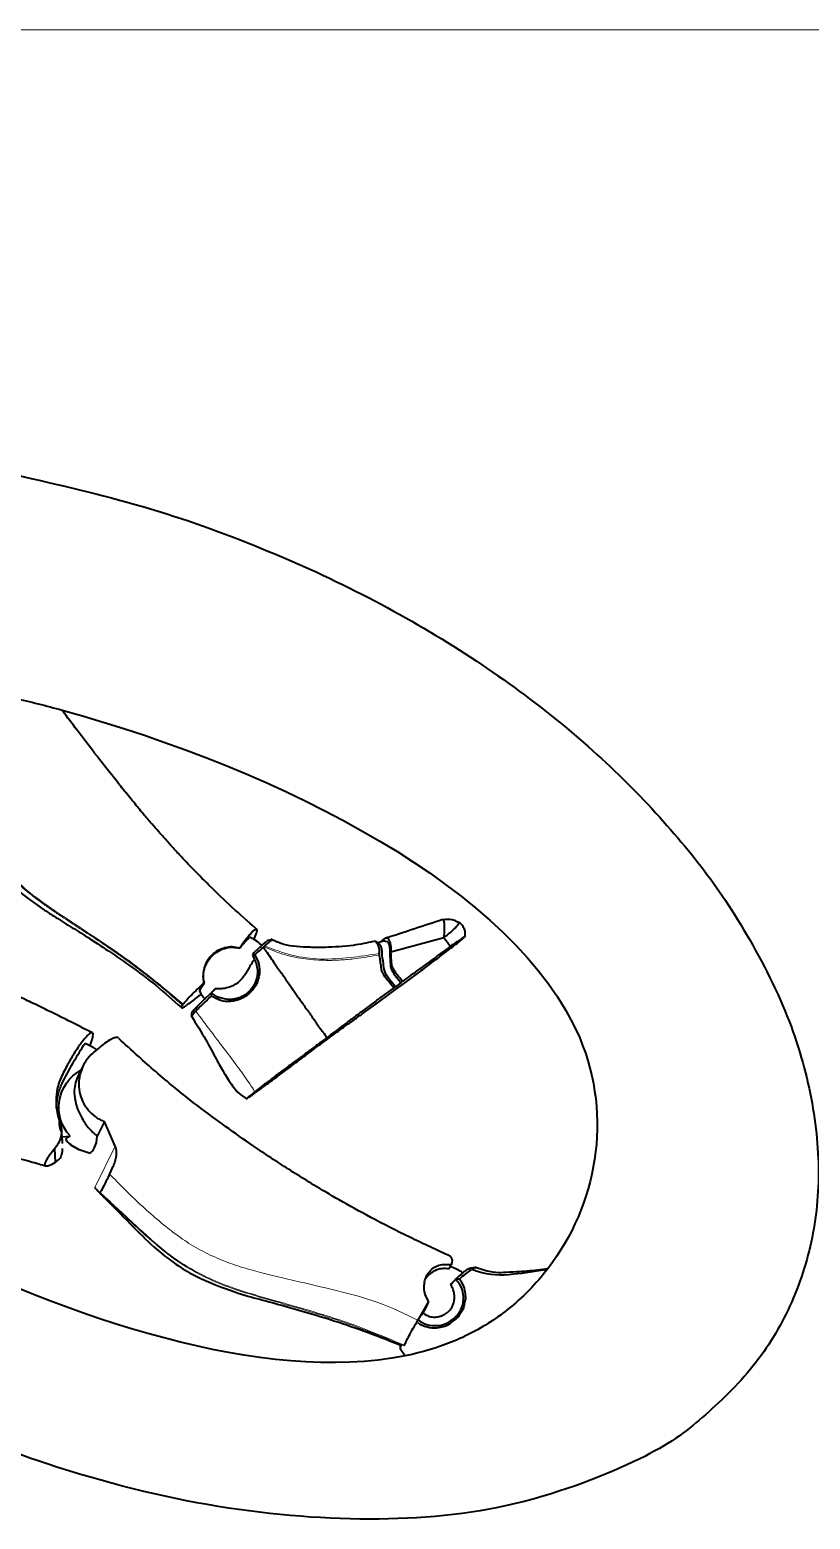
# Model space of a CAD drawing. Header units: millimetres. Extents: x 19 to 296, y 1 to 200.
# Drawn here: x 120 to 164.7, y 114.7 to 200 of the extents above; entities that cross this region are included whole.
import ezdxf

# ---------------------------------------------------------------- set-up
doc = ezdxf.new("R2010")
doc.units = ezdxf.units.MM
doc.header["$LTSCALE"] = 12.7
for name, color, linetype, lineweight in [('BORDER_FRAME', 7, 'Continuous', 15), ('TANGENT_LINES', 7, 'Continuous', 15), ('Visible', 7, 'Continuous', 40)]:
    doc.layers.add(name, color=color, linetype=linetype, lineweight=lineweight)

msp = doc.modelspace()

# ---------------------------------------------------------------- linework, layer by layer
at = {"layer": 'BORDER_FRAME'}
msp.add_line((19.474, 200), (296.474, 200), dxfattribs=at)
at = {"layer": 'TANGENT_LINES'}
for p, q in [((124.914, 136.094), (123.759, 133.73)), ((124.758, 134.85), (124.118, 133.54))]:
    msp.add_line(p, q, dxfattribs=at)
for centre, radius, start, end in [((136.816, 154.279), 7.55, 243.47109, 248.12899), ((136.511, 153.524), 6.736, 248.14475, 254.23241), ((136.578, 153.826), 7.044, 254.37008, 260.23861), ((137.19, 157.507), 10.776, 260.35003, 266.66932), ((137.164, 156.932), 10.2, 266.62636, 269.13978), ((137.156, 157.313), 10.581, 269.21424, 273.73454), ((136.847, 161.891), 15.17, 273.7751, 276.96372), ((136.38, 165.816), 19.122, 276.92776, 281.05108), ((73.855, 46.151), 108.509, 62.80358, 66.6939)]:
    msp.add_arc(centre, radius, start, end, dxfattribs=at)
for points, knots in [([(128.774, 144.162), (128.688, 144.238), (128.602, 144.314), (128.433, 144.462), (128.35, 144.535), (128.017, 144.823), (127.764, 145.036), (127.424, 145.316), (127.338, 145.386), (127.167, 145.525), (127.081, 145.594), (126.908, 145.731), (126.821, 145.799), (126.647, 145.935), (126.559, 146.003), (126.384, 146.137), (126.296, 146.204), (125.943, 146.47), (125.675, 146.666), (125.315, 146.924), (125.224, 146.988), (124.862, 147.243), (124.588, 147.431), (124.267, 147.649), (124.221, 147.68), (123.853, 147.927), (123.529, 148.141), (123.111, 148.414), (123.018, 148.475), (122.646, 148.717), (122.367, 148.899), (121.997, 149.143), (121.904, 149.204), (121.627, 149.389), (121.443, 149.513), (121.079, 149.766), (120.898, 149.894), (120.54, 150.155), (120.363, 150.288), (120.102, 150.493), (120.016, 150.562), (119.674, 150.841), (119.424, 151.058), (119.102, 151.359), (119.023, 151.436), (118.866, 151.59), (118.789, 151.669), (118.637, 151.827), (118.562, 151.908), (118.415, 152.071), (118.342, 152.153), (118.201, 152.321), (118.131, 152.405), (117.858, 152.748), (117.666, 153.014), (117.421, 153.376), (117.361, 153.468), (117.243, 153.651), (117.184, 153.743), (117.012, 154.022), (116.901, 154.21), (116.684, 154.588), (116.578, 154.779), (116.421, 155.066), (116.369, 155.162), (116.266, 155.353), (116.214, 155.449), (116.06, 155.737), (115.957, 155.93), (115.828, 156.17), (115.803, 156.218), (115.7, 156.41), (115.622, 156.554), (115.442, 156.889), (115.338, 157.081), (115.15, 157.435), (115.065, 157.597), (114.969, 157.782), (114.957, 157.805), (114.945, 157.827)], [0, 0, 0, 0, 0.0170286, 0.0170286, 0.0333788, 0.0333788, 0.0824293, 0.0824293, 0.0987795, 0.0987795, 0.1151297, 0.1151297, 0.1314799, 0.1314799, 0.1478301, 0.1478301, 0.1641803, 0.1641803, 0.2132309, 0.2132309, 0.229581, 0.229581, 0.2786316, 0.2786316, 0.2868067, 0.2868067, 0.3440324, 0.3440324, 0.3603825, 0.3603825, 0.4094331, 0.4094331, 0.4257833, 0.4257833, 0.4584837, 0.4584837, 0.4911841, 0.4911841, 0.5238844, 0.5238844, 0.5402346, 0.5402346, 0.5892852, 0.5892852, 0.6056354, 0.6056354, 0.6219856, 0.6219856, 0.6383358, 0.6383358, 0.6546859, 0.6546859, 0.6710361, 0.6710361, 0.7200867, 0.7200867, 0.7364369, 0.7364369, 0.7527871, 0.7527871, 0.7854875, 0.7854875, 0.8181878, 0.8181878, 0.834538, 0.834538, 0.8508882, 0.8508882, 0.8835886, 0.8835886, 0.8917637, 0.8917637, 0.916289, 0.916289, 0.9489893, 0.9489893, 0.9764215, 0.9764215, 0.9802567, 0.9802567, 0.9802567, 0.9802567]), ([(114.983, 157.909), (115.355, 157.195), (116.1, 155.766), (117.293, 153.595), (118.252, 152.282), (119.481, 151.052), (120.759, 150.017), (123.598, 148.176), (126.263, 146.372), (127.963, 144.934), (128.812, 144.216)], [0, 0, 0, 0, 0.125787, 0.251583, 0.354407, 0.457483, 0.560854, 0.707381, 0.853834, 1, 1, 1, 1]), ([(133.477, 147.553), (133.987, 147.359), (135.013, 146.971), (136.684, 146.751), (138.35, 146.869), (139.468, 147.041), (140.029, 147.128)], [0, 0, 0, 0, 0.247734, 0.497654, 0.747546, 1, 1, 1, 1]), ([(132.918, 139.211), (132.895, 139.249), (132.83, 139.36), (132.516, 139.829), (131.88, 140.718), (131.25, 141.558), (130.384, 142.694), (129.82, 143.447), (129.537, 143.825)], [0, 0, 0, 0, 0.069877, 0.201083, 0.38888, 0.57434, 0.786542, 1, 1, 1, 1]), ([(142.247, 126.144), (141.497, 126.5), (139.995, 127.214), (137.548, 127.849), (135.199, 128.396), (132.728, 128.977), (131.544, 129.367), (130.355, 129.841), (129.236, 130.456), (128.206, 131.153), (126.286, 132.777), (125.159, 133.928), (124.596, 134.503)], [0, 0, 0, 0, 0.1133, 0.226719, 0.340181, 0.453634, 0.533829, 0.613975, 0.69405, 0.774049, 0.887065, 1, 1, 1, 1]), ([(124.035, 133.445), (124.62, 132.889), (125.79, 131.777), (127.626, 130.106), (128.956, 129.162), (130.51, 128.37), (132.043, 127.771), (135.299, 126.863), (138.381, 125.94), (140.44, 125.088), (141.469, 124.662)], [0, 0, 0, 0, 0.125811, 0.251673, 0.354617, 0.457792, 0.561157, 0.707509, 0.853827, 1, 1, 1, 1]), ([(141.483, 124.702), (140.459, 125.132), (138.408, 125.993), (135.329, 126.905), (132.076, 127.808), (130.543, 128.404), (128.989, 129.193), (127.658, 130.135), (125.82, 131.801), (124.645, 132.905), (124.057, 133.456)], [0, 0, 0, 0, 0.146093, 0.292368, 0.438708, 0.542099, 0.645319, 0.748308, 0.874187, 1, 1, 1, 1])]:
    msp.add_open_spline(points, degree=3, knots=knots, dxfattribs=at)
at = {"layer": 'Visible'}
for p, q in [((133.014, 148.523), (132.958, 148.571)), ((143.694, 149.051), (143.72, 149.007)), ((144.598, 148.888), (144.464, 148.959)), ((144.596, 148.895), (144.58, 148.911)), ((144.604, 148.896), (144.581, 148.91)), ((144.586, 148.828), (144.598, 148.889)), ((133.917, 147.908), (133.834, 147.953)), ((133.845, 147.861), (133.922, 147.905)), ((133.928, 147.905), (133.919, 147.905)), ((139.948, 147.736), (139.819, 147.811)), ((140.094, 147.78), (139.874, 147.72)), ((140.05, 147.675), (139.948, 147.736)), ((140.707, 147.219), (143.735, 148.033)), ((132.05, 147.433), (132.054, 147.425)), ((132.834, 147.144), (132.788, 147.05)), ((132.788, 147.05), (132.893, 146.771)), ((132.789, 147.05), (132.788, 147.05)), ((141.477, 145.429), (142.436, 146.142)), ((142.436, 146.142), (142.438, 146.144)), ((129.991, 145.513), (130.007, 145.449)), ((130.021, 145.386), (130.007, 145.449)), ((130.731, 145.093), (130.665, 145.102)), ((140.662, 144.837), (140.967, 145.061)), ((140.961, 145.221), (140.872, 145.16)), ((141.276, 145.454), (140.961, 145.221)), ((140.967, 145.061), (141.03, 145.099)), ((141.03, 145.099), (141.477, 145.429)), ((128.812, 144.216), (128.774, 144.162)), ((130.417, 144.868), (130.427, 144.877)), ((140.51, 144.719), (140.662, 144.837)), ((128.716, 144.033), (128.72, 144.023)), ((129.321, 143.777), (129.325, 143.781)), ((123.449, 142.663), (123.603, 142.584)), ((123.586, 142.587), (123.507, 142.632)), ((123.586, 142.587), (123.531, 142.576)), ((123.616, 142.58), (123.547, 142.615)), ((123.615, 142.58), (123.603, 142.584)), ((123.201, 142.001), (123.615, 141.786)), ((123.093, 140.716), (122.771, 140.058)), ((121.561, 138.278), (121.644, 137.835)), ((121.644, 137.835), (121.702, 137.639)), ((121.702, 137.639), (121.757, 137.485)), ((121.757, 137.485), (121.847, 137.067)), ((124.311, 137.502), (123.9, 136.661)), ((124.914, 136.094), (124.311, 137.502)), ((121.868, 136.714), (121.847, 137.069)), ((121.87, 136.622), (122.341, 136.678)), ((122.275, 136.274), (122.115, 136.443)), ((121.512, 135.175), (121.466, 135.961)), ((122.858, 135.885), (122.49, 136.098)), ((123.427, 135.693), (122.858, 135.885)), ((120.939, 134.965), (121.065, 134.97)), ((121.065, 134.97), (121.317, 135.066)), ((121.317, 135.066), (121.512, 135.175)), ((124.758, 134.85), (124.596, 134.503)), ((124.035, 133.445), (124.057, 133.456)), ((124.057, 133.456), (124.118, 133.54)), ((144.043, 129.075), (144.104, 129.187)), ((144.104, 129.187), (144.172, 129.32)), ((144.104, 129.187), (144.163, 129.307)), ((145.502, 129.125), (145.346, 129.059)), ((145.568, 129.137), (145.502, 129.125)), ((145.599, 129.132), (145.503, 129.177)), ((142.68, 128.501), (142.744, 128.656)), ((142.864, 127.2), (142.66, 126.785)), ((141.083, 124.777), (141.209, 124.725)), ((141.209, 124.725), (141.337, 124.672)), ((141.226, 124.513), (141.527, 124.1)), ((141.237, 124.701), (141.232, 124.555)), ((141.469, 124.662), (141.483, 124.702))]:
    msp.add_line(p, q, dxfattribs=at)
at = {"layer": 'Visible', "flags": 128}
msp.add_lwpolyline([(129.325, 143.781), (129.325, 143.781), (129.394, 143.867), (129.474, 143.959), (129.607, 144.098), (129.989, 144.466), (130.417, 144.868)], dxfattribs=at)
at = {"layer": 'Visible'}
for centre, radius, start, end in [((143.944, 147.879), 1.2, 77.16514, 102.03162), ((143.92, 147.817), 1.266, 64.53063, 76.75143), ((131.7, 146.04), 2.224, 43.20131, 63.78081), ((171.079, 105.945), 56.213, 132.21407, 132.87015), ((129.242, 149.718), 4.029, 333.48031, 339.29021), ((132.148, 178.985), 31.131, 272.81096, 273.26116), ((139.758, 147.669), 0.154, 54.87448, 110.79594), ((139.318, 147.292), 0.73, 347.01409, 43.63145), ((140.695, 147.386), 0.683, 117.17032, 127.42732), ((159.695, 118.249), 39.324, 131.95916, 132.92635), ((131.7, 146.04), 2.224, 208.95495, 223.5925), ((128.859, 144.046), 0.144, 126.42877, 185.34596), ((119.23, 157.847), 16.825, 306.69547, 309.26849), ((134.21, 144.958), 3.794, 181.34931, 184.01364), ((96.662, 146.267), 32.754, 355.17931, 355.64277), ((122.078, 142.625), 1.592, 332.30286, 356.05702), ((123.567, 142.49), 0.102, 14.70715, 47.57039), ((124.611, 139.196), 2.032, 154.87495, 180.88408), ((124.931, 138.68), 3.394, 183.46246, 186.80013), ((123.265, 137.503), 1.553, 176.28921, 203.67284), ((124.203, 138.134), 2.688, 219.68632, 229.88022), ((123.688, 137.781), 2.066, 226.84594, 234.54933), ((143.811, 129.527), 0.416, 330.17637, 37.52239), ((143.509, 127.052), 2.224, 60.01434, 74.38943), ((149.497, 122.95), 7.524, 128.54239, 132.8016), ((143.509, 127.052), 2.224, 53.90829, 60.01434), ((148.681, 124.134), 5.945, 124.6509, 132.93072), ((146.822, 132.386), 3.64, 246.07372, 251.41049), ((147.025, 133.42), 4.686, 253.08713, 278.45765), ((145.959, 148.059), 19.354, 275.20413, 280.99998), ((141.728, 130.573), 3.387, 314.80439, 321.64139), ((144.71, 125.477), 3.011, 91.49493, 95.88934), ((195.068, 96.003), 60.815, 149.13822, 150.29029), ((141.384, 124.553), 0.152, 174.44002, 208.28555)]:
    msp.add_arc(centre, radius, start, end, dxfattribs=at)
for centre, major_axis, ratio, start_param, end_param in [((131.491, 146.175), (1.194, 1.859), 0.115613, 0.01318, 0.909839), ((131.365, 146.411), (1.608, 1.452), 0.102629, 2.46174, 3.117673), ((123.023, 140.697), (-1.232, -0.234), 0.981698, 10.077931, 10.319258), ((122.824, 137.769), (0.554, -2.092), 0.446346, 0.05285, 0.899556), ((143.237, 127.557), (1.209, 2.103), 0.049143, 0.606127, 0.617306), ((143.074, 127.302), (1.079, 1.878), 0.049143, 1.877783, 2.085285)]:
    msp.add_ellipse(centre, major_axis=major_axis, ratio=ratio, start_param=start_param, end_param=end_param, dxfattribs=at)
at = {"layer": 'Visible', "extrusion": (0, 0, -1)}
for centre, major_axis, ratio, start_param, end_param in [((124.165, 138.33), (2.427, 0.473), 0.981791, 2.589849, 4.391917), ((120.571, 136.631), (-1.273, -0.26), 0.981502, 9.565249, 9.636718), ((120.654, 135.221), (0.505, -10), 0.129468, 10.861486, 10.899777), ((124.365, 136.722), (-2.251, -0.258), 0.180771, 6.165681, 6.757487)]:
    msp.add_ellipse(centre, major_axis=major_axis, ratio=ratio, start_param=start_param, end_param=end_param, dxfattribs=at)
at = {"layer": 'Visible'}
for points, degree in [([(119.177, 174.538), (196.233, 159.062), (204.53, 61.552), (50.993, 92.388), (41.133, 208.268), (88.415, 198.771)], 5), ([(143.661, 149.063), (143.806, 149.087), (143.987, 149.115), (144.205, 149.063)], 3), ([(144.461, 148.968), (144.49, 148.953), (144.52, 148.937), (144.55, 148.919)], 3), ([(133.403, 147.491), (133.417, 147.502), (133.43, 147.513), (133.444, 147.524)], 3), ([(144.948, 148.107), (144.947, 148.102), (144.943, 148.095), (144.938, 148.085)], 3), ([(144.401, 128.472), (144.395, 128.472), (144.39, 128.471), (144.384, 128.471)], 3)]:
    msp.add_open_spline(points, degree=degree, dxfattribs=at)
for points, knots in [([(116.715, 162.283), (117.513, 162.123), (118.322, 161.946), (119.14, 161.754), (120.046, 161.54), (120.962, 161.307), (121.885, 161.055), (134.365, 157.648), (155.202, 147.114), (152.475, 132.711), (149.682, 129.078), (149.016, 128.212), (148.245, 127.425), (147.384, 126.742), (146.667, 126.174), (145.707, 125.563), (144.664, 125.084), (144.465, 124.999), (143.66, 124.653), (142.809, 124.382), (141.919, 124.179), (141.785, 124.149), (141.65, 124.12), (141.514, 124.092), (133.454, 122.461), (117.414, 127.848), (105.084, 135.14), (101.618, 137.563), (101.471, 137.666), (101.325, 137.769), (101.18, 137.872), (100.991, 138.006), (100.803, 138.14), (100.616, 138.275), (100.547, 138.325), (100.478, 138.375), (100.409, 138.425), (99.512, 139.078), (98.635, 139.744), (97.779, 140.424), (96.34, 141.567), (94.959, 142.749), (93.63, 143.972), (93.59, 144.009), (93.55, 144.046), (93.511, 144.082), (93.441, 144.147), (93.371, 144.212), (93.301, 144.277), (93.227, 144.346), (93.153, 144.415), (93.079, 144.485), (92.974, 144.583), (92.87, 144.681), (92.767, 144.78), (92.639, 144.901), (92.511, 145.024), (92.383, 145.147), (91.793, 145.716), (91.214, 146.293), (90.644, 146.88), (89.29, 148.276), (81.156, 157.348), (71.056, 176.036), (73.794, 196.608), (87.431, 193.869)], [0, 0, 0, 0, 0.011531, 0.011531, 0.011531, 0.024309, 0.024309, 0.024309, 0.197185, 0.289815, 0.289815, 0.289815, 0.311897, 0.311897, 0.311897, 0.330274, 0.334522, 0.334522, 0.334522, 0.351721, 0.351721, 0.351721, 0.354311, 0.354311, 0.354311, 0.507952, 0.57563, 0.57563, 0.57563, 0.57849, 0.57849, 0.57849, 0.582203, 0.582203, 0.582203, 0.583579, 0.583579, 0.583579, 0.601465, 0.601465, 0.601465, 0.631517, 0.631517, 0.631517, 0.632419, 0.632419, 0.632419, 0.634005, 0.634005, 0.634005, 0.635697, 0.635697, 0.635697, 0.638083, 0.638083, 0.638083, 0.641036, 0.641036, 0.641036, 0.654732, 0.654732, 0.654732, 0.687335, 0.859438, 1, 1, 1, 1]), ([(132.958, 148.571), (132.511, 148.965), (131.613, 149.753), (130.326, 150.992), (129.291, 152.044), (128.669, 152.703), (128.187, 153.225), (127.704, 153.762), (127.408, 154.098), (127.029, 154.533), (126.579, 155.06), (126.055, 155.688), (125.438, 156.447), (124.835, 157.2), (123.729, 158.618), (122.761, 159.885), (122.179, 160.651), (121.899, 161.019)], [0, 0, 0, 0, 0.08669, 0.173847, 0.252386, 0.313324, 0.367939, 0.422351, 0.465704, 0.514135, 0.56804, 0.626878, 0.690044, 0.754, 0.840469, 0.923371, 1, 1, 1, 1]), ([(115.41, 156.005), (115.421, 155.984), (115.475, 155.885), (116.239, 154.524), (116.836, 153.586), (117.391, 152.764), (118.41, 151.518), (119.61, 150.516), (120.192, 150.087), (120.756, 149.693), (121.327, 149.316), (122.246, 148.737), (123.208, 148.144), (124.401, 147.372), (125.762, 146.439), (127.282, 145.302), (128.235, 144.455), (128.712, 144.03)], [0, 0, 0, 0, 0.02044, 0.096966, 0.166111, 0.22705, 0.307128, 0.385522, 0.438442, 0.488902, 0.540784, 0.605431, 0.672381, 0.746498, 0.827097, 0.91335, 1, 1, 1, 1]), ([(133.027, 148.512), (132.969, 148.494), (132.85, 148.454), (132.707, 148.288), (132.512, 148.067), (132.289, 147.77), (132.131, 147.548), (132.05, 147.433)], [0, 0, 0, 0, 0.158018, 0.32924, 0.531619, 0.759287, 1, 1, 1, 1]), ([(133.01, 148.294), (133.029, 148.343), (133.06, 148.427), (133.031, 148.511), (133.027, 148.512), (133.027, 148.512)], [0, 0, 0, 0, 0.547749, 0.927223, 1, 1, 1, 1]), ([(143.659, 149.062), (143.139, 148.891), (142.139, 148.561), (140.746, 148.097), (140.461, 148.017), (140.366, 147.99)], [0, 0, 0, 0, 0.419538, 0.806259, 1, 1, 1, 1]), ([(143.72, 149.007), (143.733, 148.946), (143.762, 148.805), (143.761, 148.471), (143.744, 148.186), (143.735, 148.033)], [0, 0, 0, 0, 0.264059, 0.603511, 1, 1, 1, 1]), ([(143.735, 148.033), (143.735, 148.033), (143.735, 148.033), (143.735, 148.033), (143.735, 148.033), (143.735, 148.033), (143.798, 148.082), (143.856, 148.128), (143.857, 148.129), (143.868, 148.138), (143.891, 148.156), (144.058, 148.29), (144.17, 148.387), (144.256, 148.462), (144.362, 148.561), (144.473, 148.666), (144.547, 148.772), (144.586, 148.828)], [0, 0, 0, 0, 0.000237, 0.000939, 0.00213, 0.004463, 0.089706, 0.173785, 0.184705, 0.215653, 0.267219, 0.406636, 0.528917, 0.629947, 0.744557, 0.864335, 1, 1, 1, 1]), ([(144.948, 148.107), (144.957, 148.186), (144.976, 148.344), (144.903, 148.572), (144.773, 148.77), (144.659, 148.855), (144.604, 148.896)], [0, 0, 0, 0, 0.254537, 0.508152, 0.761222, 1, 1, 1, 1]), ([(132.05, 147.433), (131.91, 147.463), (131.629, 147.523), (131.197, 147.465), (130.795, 147.306), (130.446, 147.046), (130.175, 146.702), (129.999, 146.318), (129.943, 145.881), (129.959, 145.681), (129.987, 145.529), (129.99, 145.516), (129.991, 145.513)], [0, 0, 0, 0, 0.118217, 0.236328, 0.354555, 0.473032, 0.591534, 0.71, 0.828374, 0.91209, 0.979145, 1, 1, 1, 1]), ([(133.309, 147.579), (133.369, 147.634), (133.484, 147.737), (133.637, 147.87), (133.666, 147.887), (133.675, 147.892)], [0, 0, 0, 0, 0.439462, 0.827345, 1, 1, 1, 1]), ([(133.444, 147.524), (133.447, 147.526), (133.449, 147.529), (133.452, 147.531), (133.457, 147.535), (133.461, 147.538), (133.465, 147.542), (133.469, 147.545), (133.473, 147.549), (133.477, 147.553)], [0, 0, 0, 0, 0.0002398576, 0.0002398576, 0.0002398576, 0.0006004268, 0.0006004268, 0.0006004268, 0.0009617806, 0.0009617806, 0.0009617806, 0.0009617806]), ([(133.477, 147.553), (133.544, 147.612), (133.653, 147.709), (133.737, 147.776), (133.761, 147.796), (133.812, 147.835), (133.845, 147.861)], [0, 0, 0, 0, 0.381021, 0.619185, 0.750525, 1, 1, 1, 1]), ([(139.693, 147.811), (139.336, 147.73), (138.563, 147.555), (136.963, 147.456), (136.11, 147.479), (135.294, 147.502), (134.567, 147.612), (134.132, 147.81), (133.917, 147.908)], [0, 0, 0, 0, 0.18454, 0.399691, 0.559002, 0.710631, 0.856492, 1, 1, 1, 1]), ([(133.922, 147.905), (133.923, 147.905), (133.924, 147.905), (133.925, 147.904), (133.925, 147.904)], [0, 0, 0, 0, 0.555739, 1, 1, 1, 1]), ([(140.961, 145.221), (140.842, 145.365), (140.606, 145.647), (140.308, 146.092), (140.288, 146.565), (140.194, 146.976), (140.207, 147.278), (140.166, 147.507), (140.056, 147.672), (140.033, 147.686), (140.026, 147.69)], [0, 0, 0, 0, 0.168716, 0.331266, 0.485366, 0.631514, 0.754293, 0.864592, 0.961224, 1, 1, 1, 1]), ([(140.346, 147.844), (140.244, 147.818), (140.115, 147.786), (140.098, 147.781), (140.094, 147.78)], [0, 0, 0, 0, 0.795601, 1, 1, 1, 1]), ([(140.232, 147.892), (140.232, 147.892), (140.227, 147.889), (140.167, 147.841), (140.114, 147.799)], [0, 0, 0, 0, 0.127638, 1, 1, 1, 1]), ([(140.28, 147.929), (140.271, 147.922), (140.255, 147.91), (140.239, 147.897), (140.233, 147.893), (140.232, 147.892), (140.232, 147.892)], [0, 0, 0, 0, 0.418846, 0.763379, 0.953179, 1, 1, 1, 1]), ([(140.344, 147.844), (140.344, 147.844), (140.346, 147.845), (140.525, 147.82), (140.588, 147.649), (140.651, 147.411), (140.621, 147.121), (140.672, 146.731), (140.663, 146.272), (140.953, 145.858), (141.167, 145.59), (141.276, 145.454)], [0, 0, 0, 0, 0.007993, 0.091758, 0.184019, 0.290839, 0.407815, 0.544529, 0.690271, 0.842425, 1, 1, 1, 1]), ([(140.707, 147.219), (140.719, 147.393), (140.741, 147.704), (140.539, 148.009), (140.456, 148.011), (140.422, 148.008), (140.396, 148), (140.389, 147.996), (140.387, 147.995), (140.385, 147.995), (140.384, 147.994), (140.383, 147.994)], [0, 0, 0, 0, 0.337697, 0.60694, 0.728725, 0.816717, 0.893215, 0.93453, 0.957484, 0.974921, 1, 1, 1, 1]), ([(144.099, 147.52), (143.819, 147.317), (143.246, 146.903), (142.326, 146.23), (141.691, 145.763), (141.37, 145.527)], [0, 0, 0, 0, 0.321646, 0.657185, 1, 1, 1, 1]), ([(143.735, 148.033), (143.763, 147.994), (143.821, 147.914), (143.914, 147.785), (144.009, 147.651), (144.069, 147.564), (144.099, 147.52)], [0, 0, 0, 0, 0.241334, 0.492805, 0.748783, 1, 1, 1, 1]), ([(144.061, 147.373), (144.183, 147.467), (144.413, 147.645), (144.678, 147.858), (144.867, 148.011), (144.918, 148.064), (144.938, 148.085)], [0, 0, 0, 0, 0.326551, 0.613412, 0.848906, 1, 1, 1, 1]), ([(144.938, 148.085), (144.912, 148.073), (144.849, 148.04), (144.664, 147.917), (144.322, 147.677), (144.099, 147.52)], [0, 0, 0, 0, 0.187456, 0.4711, 1, 1, 1, 1]), ([(130.005, 145.451), (129.986, 145.568), (129.946, 145.813), (130.01, 146.245), (130.179, 146.642), (130.443, 146.99), (130.785, 147.262), (131.186, 147.438), (131.624, 147.51), (131.911, 147.453), (132.054, 147.425)], [0, 0, 0, 0, 0.115665, 0.241506, 0.367497, 0.493675, 0.619907, 0.746476, 0.873217, 1, 1, 1, 1]), ([(132.914, 147.043), (133.004, 146.873), (133.184, 146.531), (133.206, 145.935), (133.034, 145.351), (132.659, 144.846), (132.135, 144.5), (131.542, 144.356), (130.939, 144.398), (130.597, 144.594), (130.425, 144.692)], [0, 0, 0, 0, 0.122631, 0.245854, 0.371468, 0.498804, 0.626078, 0.751877, 0.875942, 1, 1, 1, 1]), ([(132.893, 146.771), (132.899, 146.761), (132.908, 146.743), (132.919, 146.722), (132.922, 146.715), (132.923, 146.714), (132.923, 146.713), (132.923, 146.713), (132.951, 146.65), (132.952, 146.649), (132.976, 146.591), (132.989, 146.553), (132.994, 146.538), (132.996, 146.533), (133.074, 146.267), (133.069, 146.019), (133.066, 145.969), (133.046, 145.714), (132.852, 145.207), (132.482, 144.825), (132.197, 144.669), (132.169, 144.655), (131.926, 144.545), (131.656, 144.504), (131.441, 144.456), (130.882, 144.595), (130.879, 144.598), (130.836, 144.614), (130.625, 144.713), (130.495, 144.821), (130.427, 144.877)], [0, 0, 0, 0, 0.020314, 0.037623, 0.046528, 0.051221, 0.053792, 0.055709, 0.084353, 0.093613, 0.120683, 0.144766, 0.157493, 0.164492, 0.222068, 0.279607, 0.303765, 0.357096, 0.440833, 0.525397, 0.585112, 0.605276, 0.661189, 0.720089, 0.778424, 0.860153, 0.867273, 0.887851, 0.941598, 1, 1, 1, 1]), ([(132.893, 146.771), (132.824, 146.682), (132.7, 146.525), (132.6, 146.323), (132.583, 146.292), (132.518, 146.174), (132.493, 146.132), (132.482, 146.113)], [0, 0, 0, 0, 0.311371, 0.554796, 0.660341, 0.853931, 1, 1, 1, 1]), ([(132.914, 147.043), (132.914, 147.043), (132.914, 147.043), (132.914, 147.043), (132.873, 147.046), (132.831, 147.048), (132.789, 147.05)], [-0.000001997, -0.000001997, -0.000001997, -0.000001997, 0, 0, 0, 0.002619625, 0.002619625, 0.002619625, 0.002619625]), ([(133.403, 147.491), (133.476, 147.387), (133.632, 147.16), (133.805, 146.912), (134.004, 146.624), (134.191, 146.355), (134.394, 146.063), (134.53, 145.868), (134.662, 145.679), (134.824, 145.447), (134.997, 145.199), (135.207, 144.898), (135.405, 144.617), (135.616, 144.316), (135.792, 144.065), (135.959, 143.828), (136.098, 143.631), (136.224, 143.451), (136.316, 143.321), (136.376, 143.236)], [0, 0, 0, 0, 0.0616909, 0.1331956, 0.145113, 0.2285351, 0.2881224, 0.3119573, 0.3397646, 0.3953794, 0.4430492, 0.4788015, 0.5622236, 0.5979759, 0.6456457, 0.7012605, 0.7290678, 0.7529027, 0.7975683, 0.7975683, 0.7975683, 0.7975683]), ([(140.029, 147.128), (140.029, 147.122), (140.029, 147.11), (140.033, 147.09), (140.038, 147.07), (140.043, 147.055), (140.045, 147.048)], [0, 0, 0, 0, 0.234573, 0.479529, 0.734573, 1, 1, 1, 1]), ([(140.872, 145.16), (140.789, 145.264), (140.623, 145.471), (140.376, 145.771), (140.171, 146.09), (140.143, 146.417), (140.095, 146.757), (140.061, 146.953), (140.045, 147.048)], [0, 0, 0, 0, 0.177245, 0.353105, 0.523614, 0.683354, 0.847629, 1, 1, 1, 1]), ([(141.37, 145.527), (141.3, 145.617), (141.16, 145.794), (140.962, 146.05), (140.757, 146.345), (140.746, 146.669), (140.713, 146.949), (140.709, 147.13), (140.707, 147.22)], [0, 0, 0, 0, 0.173178, 0.343835, 0.519678, 0.687326, 0.84559, 1, 1, 1, 1]), ([(142.438, 146.144), (142.553, 146.23), (142.783, 146.402), (143.12, 146.657), (143.447, 146.904), (143.761, 147.143), (143.962, 147.297), (144.062, 147.373)], [0, 0, 0, 0, 0.205872, 0.409875, 0.610473, 0.807423, 1, 1, 1, 1]), ([(123.547, 142.615), (123.336, 142.723), (122.922, 142.936), (122.323, 143.239), (121.91, 143.445), (121.465, 143.667), (121.018, 143.887), (120.573, 144.104), (120.113, 144.327), (119.681, 144.535), (118.901, 144.903), (118.079, 145.286), (116.816, 145.84), (116.744, 145.87), (116.731, 145.876)], [0, 0, 0, 0, 0.09195, 0.180743, 0.254646, 0.330783, 0.407751, 0.484678, 0.561552, 0.637064, 0.735146, 0.84745, 0.971649, 1, 1, 1, 1]), ([(132.482, 146.113), (132.429, 146.027), (132.318, 145.843), (132.061, 145.542), (131.743, 145.314), (131.391, 145.162), (131.022, 145.096), (130.824, 145.094), (130.731, 145.093)], [0, 0, 0, 0, 0.156613, 0.331714, 0.506426, 0.679598, 0.850061, 1, 1, 1, 1]), ([(130.007, 145.449), (129.745, 145.197), (129.314, 144.781), (129.022, 144.472), (128.879, 144.298), (128.812, 144.216)], [0, 0, 0, 0, 0.451305, 0.743826, 1, 1, 1, 1]), ([(130.665, 145.102), (130.645, 145.083), (130.607, 145.047), (130.548, 144.991), (130.488, 144.934), (130.447, 144.896), (130.427, 144.877)], [0, 0, 0, 0, 0.246597, 0.495335, 0.746548, 1, 1, 1, 1]), ([(140.872, 145.16), (140.687, 145.024), (140.317, 144.752), (139.765, 144.343), (139.203, 143.927), (138.657, 143.521), (138.13, 143.124), (137.585, 142.712), (137.226, 142.443), (137.047, 142.308)], [0, 0, 0, 0, 0.143547, 0.287098, 0.431856, 0.574503, 0.71503, 0.85797, 1, 1, 1, 1]), ([(141.37, 145.527), (141.361, 145.52), (141.352, 145.513), (141.343, 145.506), (141.334, 145.499), (141.325, 145.492), (141.316, 145.485), (141.303, 145.475), (141.289, 145.464), (141.276, 145.454), (141.276, 145.454), (141.276, 145.454), (141.276, 145.454)], [0, 0, 0, 0, 0.000828816, 0.000828816, 0.000828816, 0.001657633, 0.001657633, 0.001657633, 0.002896622, 0.002896622, 0.002896622, 0.002897169, 0.002897169, 0.002897169, 0.002897169]), ([(128.72, 144.023), (128.741, 144.023), (128.8, 144.021), (129.015, 144.164), (129.189, 144.289), (129.284, 144.356)], [0, 0, 0, 0, 0.195627, 0.562323, 1, 1, 1, 1]), ([(129.537, 143.825), (129.597, 143.889), (129.723, 144.02), (129.949, 144.239), (130.247, 144.523), (130.425, 144.692)], [0, 0, 0, 0, 0.270912, 0.565591, 1, 1, 1, 1]), ([(137.164, 142.297), (137.368, 142.447), (137.768, 142.739), (138.324, 143.142), (138.862, 143.528), (139.39, 143.908), (139.931, 144.297), (140.315, 144.576), (140.51, 144.719)], [0, 0, 0, 0, 0.174201, 0.340802, 0.503874, 0.66566, 0.829599, 1, 1, 1, 1]), ([(129.272, 143.571), (129.563, 143.1), (130.109, 142.216), (130.674, 141.134), (131.13, 140.321), (131.384, 139.915), (131.638, 139.549), (131.973, 139.103), (132.311, 138.898), (132.483, 138.793)], [0, 0, 0, 0, 0.205003, 0.384989, 0.538831, 0.649168, 0.755511, 0.875275, 1, 1, 1, 1]), ([(129.537, 143.825), (129.483, 143.768), (129.391, 143.67), (129.31, 143.547), (129.31, 143.547), (129.31, 143.547), (129.31, 143.547), (129.31, 143.547), (129.309, 143.545), (129.306, 143.54), (129.303, 143.531), (129.301, 143.525)], [0, 0, 0, 0, 0.437966, 0.745807, 0.747852, 0.753559, 0.763049, 0.781448, 0.81734, 0.885673, 1, 1, 1, 1]), ([(129.626, 144.062), (129.616, 144.053), (129.586, 144.025), (129.443, 143.895), (129.384, 143.838), (129.357, 143.813)], [0, 0, 0, 0, 0.224395, 0.655068, 1, 1, 1, 1]), ([(136.376, 143.236), (136.396, 143.207), (136.528, 143.02), (136.676, 142.812), (136.882, 142.529), (136.977, 142.401), (137.047, 142.308)], [0, 0, 0, 0, 0.0149216, 0.0983437, 0.1102612, 0.1751544, 0.1751544, 0.1751544, 0.1751544]), ([(123.531, 142.576), (123.498, 142.559), (123.404, 142.512), (123.067, 142.129), (122.885, 141.877), (122.664, 141.552), (122.458, 141.218), (122.24, 140.835), (121.818, 140.078), (121.541, 139.262), (121.542, 138.732), (121.543, 138.475)], [0, 0, 0, 0, 0.057821, 0.169745, 0.262128, 0.360137, 0.458794, 0.563897, 0.711582, 0.860162, 1, 1, 1, 1]), ([(123.507, 142.632), (123.506, 142.632), (123.502, 142.634), (123.472, 142.651), (123.448, 142.664)], [0, 0, 0, 0, 0.201949, 1, 1, 1, 1]), ([(121.561, 138.27), (121.561, 138.306), (121.559, 138.422), (121.644, 139.122), (121.882, 139.695), (122.512, 140.903), (122.971, 141.635), (123.201, 142.001)], [0, 0, 0, 0, 0.086093, 0.275023, 0.46453, 0.732074, 1, 1, 1, 1]), ([(123.821, 141.579), (123.813, 141.572), (123.778, 141.541), (123.395, 141.231), (123.137, 140.81), (123.104, 140.74), (123.094, 140.72)], [0, 0, 0, 0, 0.109647, 0.475224, 0.84826, 1, 1, 1, 1]), ([(125.107, 142.281), (125.093, 142.294), (125.054, 142.332), (124.803, 142.297), (124.503, 142.109), (124.147, 141.854), (123.929, 141.67), (123.821, 141.579)], [0, 0, 0, 0, 0.093155, 0.272809, 0.501704, 0.752823, 1, 1, 1, 1]), ([(144.12, 129.79), (143.343, 130.145), (141.798, 130.853), (139.576, 131.999), (137.781, 132.99), (136.316, 133.856), (135.237, 134.524), (134.209, 135.184), (133.158, 135.882), (131.613, 136.95), (130.03, 138.102), (128.279, 139.452), (126.3, 141.181), (125.491, 141.927), (125.139, 142.252)], [0, 0, 0, 0, 0.097784, 0.194361, 0.28205, 0.361134, 0.429682, 0.496131, 0.564646, 0.647898, 0.733403, 0.82509, 0.924005, 1, 1, 1, 1]), ([(137.047, 142.308), (136.865, 142.173), (136.502, 141.902), (135.957, 141.497), (135.412, 141.092), (134.868, 140.687), (134.327, 140.284), (133.798, 139.887), (133.304, 139.513), (133.041, 139.308), (132.918, 139.211)], [0, 0, 0, 0, 0.128404, 0.256844, 0.385309, 0.513668, 0.641687, 0.769005, 0.891472, 1, 1, 1, 1]), ([(134.884, 140.592), (135.01, 140.687), (135.259, 140.875), (135.636, 141.159), (136.011, 141.44), (136.593, 141.876), (136.974, 142.157), (137.164, 142.297)], [0, 0, 0, 0, 0.183128, 0.364303, 0.547108, 0.773736, 1, 1, 1, 1]), ([(123.094, 140.72), (123.033, 140.572), (122.924, 140.309), (122.87, 140.029), (122.829, 139.748), (122.852, 139.197), (123.044, 138.675), (123.203, 138.406), (123.35, 138.172), (123.781, 137.763), (124.028, 137.622), (124.216, 137.542), (124.311, 137.502)], [0, 0, 0, 0, 0.109469, 0.194697, 0.280039, 0.401094, 0.523446, 0.612115, 0.698223, 0.822577, 0.911114, 1, 1, 1, 1]), ([(132.756, 139.022), (132.926, 139.144), (133.223, 139.358), (133.501, 139.563), (133.786, 139.773), (134.346, 140.189), (134.705, 140.458), (134.884, 140.592)], [0, 0, 0, 0, 0.213158, 0.373636, 0.537251, 0.768965, 1, 1, 1, 1]), ([(122.579, 139.165), (122.579, 139.156), (122.576, 139.11), (122.667, 138.381), (122.957, 137.798), (123.356, 137.144), (123.719, 136.822), (123.9, 136.661)], [0, 0, 0, 0, 0.055869, 0.285367, 0.522353, 0.762372, 1, 1, 1, 1]), ([(132.918, 139.211), (132.824, 139.136), (132.654, 139.001), (132.483, 138.858), (132.441, 138.815), (132.442, 138.812), (132.442, 138.812)], [0, 0, 0, 0, 0.449605, 0.808049, 0.968658, 1, 1, 1, 1]), ([(132.442, 138.812), (132.45, 138.815), (132.474, 138.825), (132.587, 138.903), (132.695, 138.979), (132.756, 139.022)], [0, 0, 0, 0, 0.175011, 0.534681, 1, 1, 1, 1]), ([(108.97, 137.202), (109.312, 137.156), (110.087, 137.052), (111.873, 136.8), (113.97, 136.475), (116.861, 136.009), (119.959, 135.265), (120.692, 135.04), (120.953, 134.961)], [0, 0, 0, 0, 0.125535, 0.284763, 0.459281, 0.669154, 0.882182, 1, 1, 1, 1]), ([(121.847, 137.067), (121.847, 137.062), (121.85, 137.037), (121.83, 136.614), (121.688, 136.275), (121.539, 136.065), (121.466, 135.961)], [0, 0, 0, 0, 0.074075, 0.38367, 0.697048, 1, 1, 1, 1]), ([(121.466, 135.961), (121.34, 135.801), (121.112, 135.509), (120.897, 135.191), (120.891, 134.976), (120.928, 134.967), (120.939, 134.965)], [0, 0, 0, 0, 0.384883, 0.697789, 0.906189, 1, 1, 1, 1]), ([(121.512, 135.175), (121.589, 135.236), (121.743, 135.359), (121.884, 135.581), (121.915, 135.941), (121.912, 135.961), (121.912, 135.965)], [0, 0, 0, 0, 0.300526, 0.599543, 0.924949, 1, 1, 1, 1]), ([(124.914, 136.094), (124.944, 135.991), (125.003, 135.782), (124.972, 135.451), (124.885, 135.137), (124.8, 134.945), (124.758, 134.85)], [0, 0, 0, 0, 0.249884, 0.502025, 0.753551, 1, 1, 1, 1]), ([(124.596, 134.503), (124.54, 134.387), (124.436, 134.168), (124.308, 133.905), (124.185, 133.669), (124.118, 133.54)], [0, 0, 0, 0, 0.339898, 0.641698, 1, 1, 1, 1]), ([(124.035, 133.445), (124.001, 133.462), (123.933, 133.496), (123.865, 133.597), (123.797, 133.683), (123.759, 133.73)], [0, 0, 0, 0, 0.304419, 0.619609, 1, 1, 1, 1]), ([(123.824, 133.646), (124.018, 133.447), (124.502, 132.948), (126, 131.431), (127.226, 130.203), (128.556, 129.203), (129.595, 128.576), (131.784, 127.711), (133.176, 127.338), (134.659, 126.935), (136.252, 126.482), (137.931, 125.958), (139.794, 125.297), (140.68, 124.94), (141.083, 124.777)], [0, 0, 0, 0, 0.063363, 0.158291, 0.246724, 0.328667, 0.401787, 0.500833, 0.580706, 0.660416, 0.744299, 0.831712, 0.923455, 1, 1, 1, 1]), ([(144.043, 129.075), (143.899, 129.087), (143.614, 129.109), (143.217, 128.989), (142.878, 128.762), (142.745, 128.584), (142.682, 128.5)], [0, 0, 0, 0, 0.262083, 0.518857, 0.772514, 1, 1, 1, 1]), ([(142.744, 128.656), (142.759, 128.686), (142.799, 128.771), (143.04, 129.08), (143.358, 129.259), (143.746, 129.352), (144.022, 129.322), (144.163, 129.307)], [0, 0, 0, 0, 0.121321, 0.33798, 0.553149, 0.772096, 1, 1, 1, 1]), ([(145.303, 129.113), (145.239, 129.095), (145.114, 129.061), (144.965, 128.956), (144.862, 128.876), (144.808, 128.835)], [0, 0, 0, 0, 0.336292, 0.660047, 1, 1, 1, 1]), ([(145.569, 129.137), (145.525, 129.133), (145.435, 129.125), (145.346, 129.117), (145.301, 129.113)], [0, 0, 0, 0, 0.500209, 1, 1, 1, 1]), ([(149.66, 129.075), (149.493, 129.05), (149.085, 128.987), (147.895, 128.888), (147.169, 128.861), (146.525, 128.835), (145.931, 129.025), (145.599, 129.132)], [0, 0, 0, 0, 0.16892, 0.412759, 0.604802, 0.779502, 1, 1, 1, 1]), ([(142.222, 126.194), (142.311, 126.127), (142.487, 125.993), (142.769, 125.867), (143.376, 125.783), (143.956, 125.94), (144.467, 126.349), (144.645, 126.618), (144.786, 126.906), (144.855, 127.208), (144.88, 127.495), (144.778, 128.052), (144.528, 128.331), (144.401, 128.472)], [0, 0, 0, 0, 0.079672, 0.156694, 0.263823, 0.37333, 0.484236, 0.563215, 0.641084, 0.717645, 0.792535, 0.894977, 1, 1, 1, 1]), ([(142.239, 125.984), (142.412, 125.892), (142.755, 125.708), (143.324, 125.68), (143.729, 125.778), (143.998, 125.851), (144.523, 126.276), (144.57, 126.324), (144.865, 126.815), (144.881, 126.848), (144.987, 127.385), (144.984, 127.39), (144.991, 127.451), (144.95, 128.034), (144.739, 128.335), (144.631, 128.487)], [0, 0, 0, 0, 0.103912, 0.205778, 0.290827, 0.36645, 0.473808, 0.519186, 0.616463, 0.661697, 0.758173, 0.76841, 0.795509, 0.896243, 1, 1, 1, 1]), ([(142.864, 127.2), (142.793, 127.328), (142.653, 127.583), (142.581, 127.98), (142.641, 128.393), (142.67, 128.474), (142.68, 128.501)], [0, 0, 0, 0, 0.290425, 0.576068, 0.856689, 1, 1, 1, 1]), ([(143.593, 126.378), (143.677, 126.414), (143.845, 126.487), (144.055, 126.669), (144.215, 126.894), (144.314, 127.151), (144.353, 127.42), (144.332, 127.689), (144.262, 127.949), (144.164, 128.096), (144.115, 128.169)], [0, 0, 0, 0, 0.125855, 0.251775, 0.377576, 0.503094, 0.628162, 0.752647, 0.87648, 1, 1, 1, 1]), ([(142.563, 126.534), (142.637, 126.483), (142.786, 126.38), (143.053, 126.316), (143.327, 126.305), (143.504, 126.353), (143.593, 126.378)], [0, 0, 0, 0, 0.248956, 0.498434, 0.748843, 1, 1, 1, 1]), ([(141.483, 124.702), (141.513, 124.77), (141.58, 124.926), (141.757, 125.266), (141.989, 125.689), (142.16, 125.99), (142.247, 126.144)], [0, 0, 0, 0, 0.192575, 0.436185, 0.713032, 1, 1, 1, 1])]:
    msp.add_open_spline(points, degree=3, knots=knots, dxfattribs=at)

doc.saveas('drawing.dxf')
